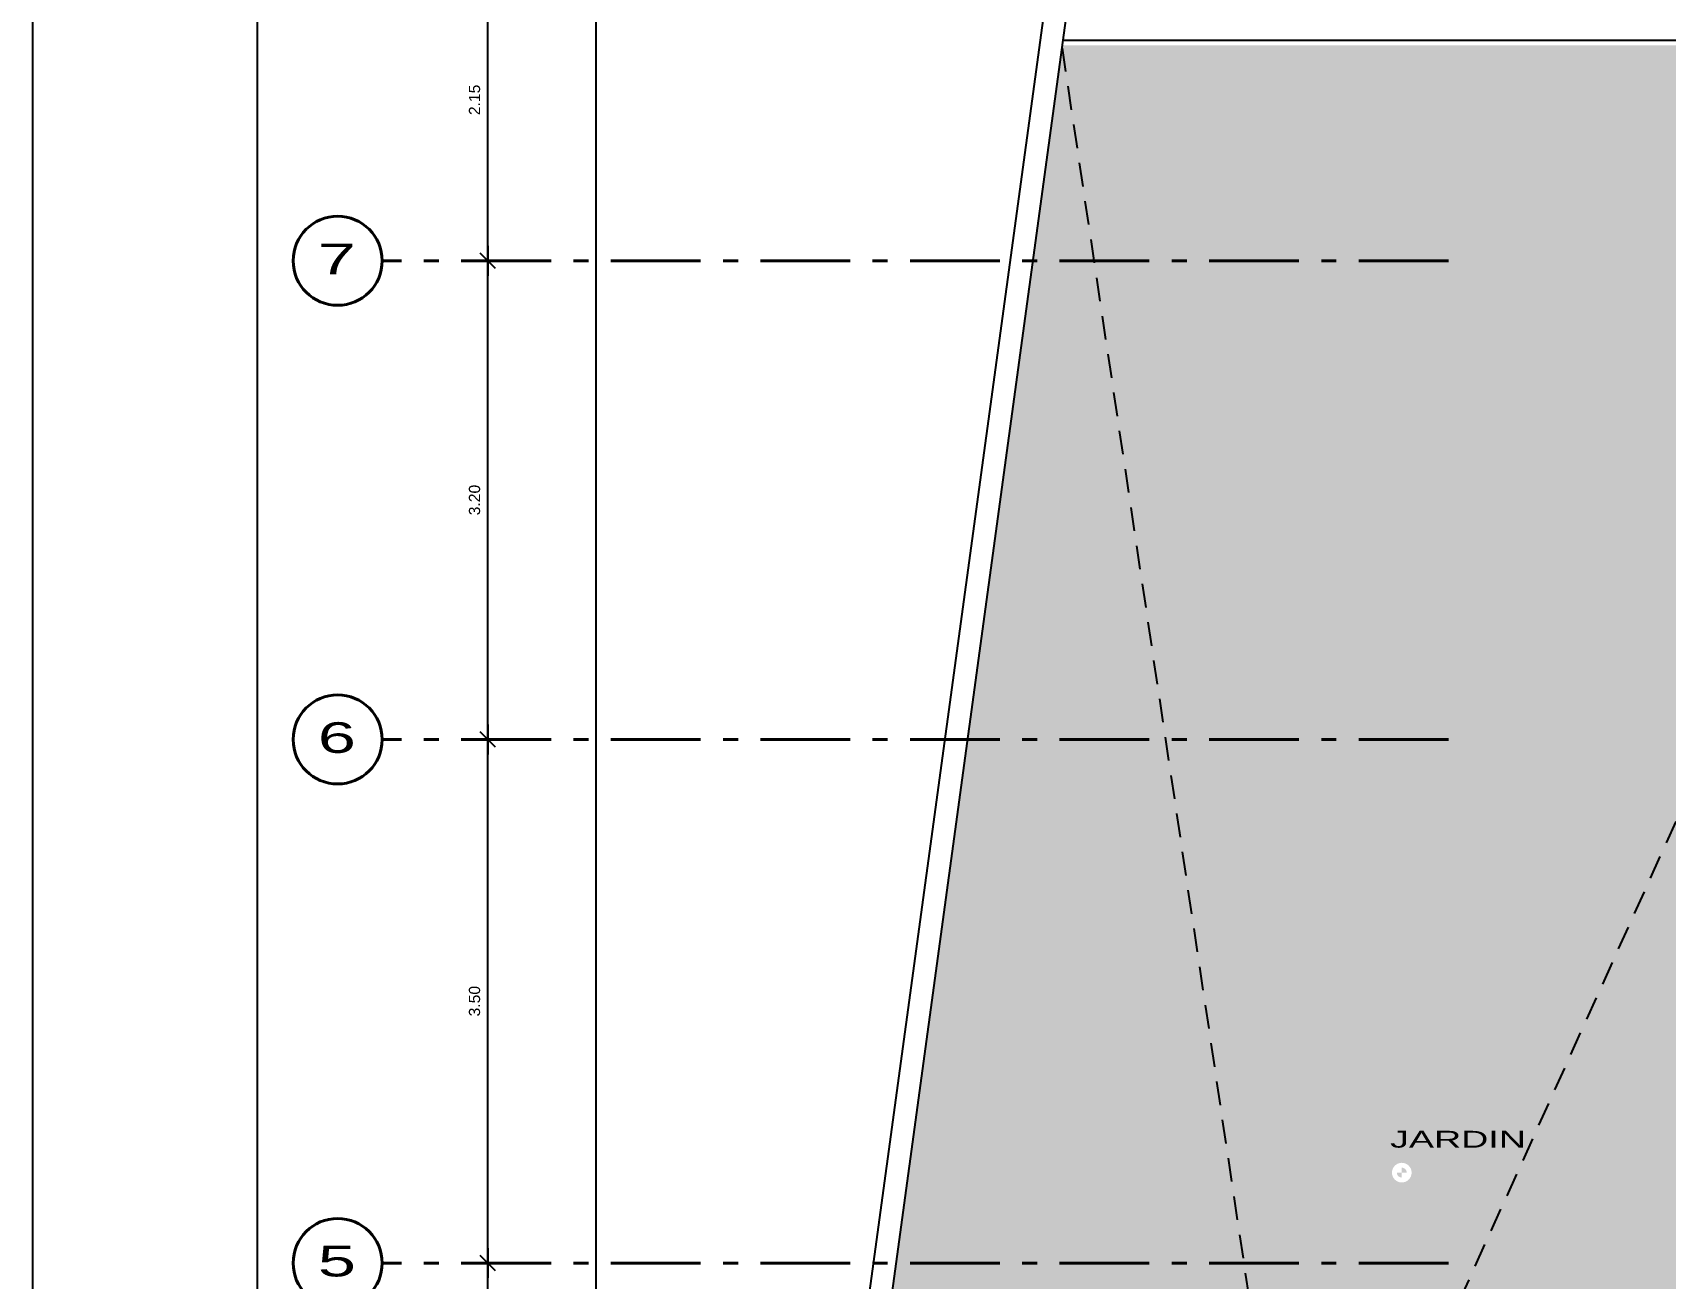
# Model space of a CAD drawing. Header units: millimetres. Extents: x 791 to 2661, y 209 to 602.
# Drawn here: x 1152.32 to 1163.23, y 485.25 to 493.58 of the extents above; entities that cross this region are included whole.
import ezdxf
from ezdxf.enums import TextEntityAlignment as Align

# ---------------------------------------------------------------- set-up
doc = ezdxf.new("R2010")
doc.units = ezdxf.units.MM
doc.header["$LTSCALE"] = 0.1
doc.header["$PDMODE"] = 3
for name, pattern in [('ACAD_ISO10W100', [18, 12, -3, 0, -3]), ('DASHDOT', [1, 0.5, -0.25, 0, -0.25]), ('HIDDEN', [9.525, 6.35, -3.175])]:
    doc.linetypes.add(name, pattern=pattern)
for name, color, linetype in [('01', 1, 'Continuous'), ('01-COTAS EJE', 1, 'Continuous'), ('06', 1, 'Continuous'), ('1TEXTO-05', 5, 'Continuous'), ('PLANTAS', 85, 'Continuous'), ('Proyecciones', 9, 'HIDDEN')]:
    doc.layers.add(name, color=color, linetype=linetype)
doc.layers.add('EJES', color=1, linetype='DASHDOT', lineweight=40)
doc.styles.add('ROMANS', font='', dxfattribs={"oblique": 1, "height": 0.075})
doc.styles.get('ROMANS').set_extended_font_data('Arial')
doc.dimstyles.new('COTAS 50', dxfattribs={"dimscale": 2, "dimtxt": 1.5, "dimasz": 0.02, "dimexe": 0.05, "dimexo": 0.05, "dimgap": 0.025, "dimtad": 3, "dimzin": 4, "dimdsep": 46, "dimtxsty": 'ROMANS', "dimblk": 'LLL', "dimcen": 0, "dimdle": 0.18, "dimclrd": 256, "dimclre": 1, "dimclrt": 3, "dimadec": 0, "dimazin": 0, "dimtfac": 1, "dimtix": 1, "dimtofl": 0, "dimtmove": 1, "dimatfit": 3, "dimldrblk": 'OPEN90', "dimfxl": 0.18, "dimtolj": 1, "dimtzin": 0, "dimarcsym": 0})

# ---------------------------------------------------------------- blocks, each defined once
blk = doc.blocks.new('LLL')
for p, q in [((2.5, 0), (-2.5, 0)), ((0, 2.5), (0, -2.5))]:
    blk.add_line(p, q)
at = {"color": 3}
blk.add_line((-1.25, -1.25), (1.25, 1.25), dxfattribs=at)
at = {"layer": 'Defpoints', "color": 0, "linetype": 'ByBlock'}
blk.add_point((0, 0), dxfattribs=at)
blk.add_point((0, 0), dxfattribs=at)
blk = doc.blocks.new('*D239')
at = {"layer": '01-COTAS EJE', "color": 1, "lineweight": -2, "ltscale": 0.15, "transparency": 16777216}
for p, q in [((1155.508, 485.354), (1155.258, 485.354)), ((1155.608, 484.004), (1155.258, 484.004))]:
    blk.add_line(p, q, dxfattribs=at)
at = {"layer": '01-COTAS EJE', "lineweight": -2, "ltscale": 0.15, "transparency": 16777216}
blk.add_line((1155.358, 484.044), (1155.358, 485.314), dxfattribs=at)
at = {"layer": 'Defpoints', "color": 0, "ltscale": 0.15, "transparency": 16777216}
for p in [(1155.358, 485.354), (1155.608, 485.354), (1155.708, 484.004)]:
    blk.add_point(p, dxfattribs=at)
at = {"layer": '01-COTAS EJE', "lineweight": -2, "ltscale": 0.15, "transparency": 16777216, "xscale": 0.04, "yscale": 0.04, "zscale": 0.04}
for p, rotation in [((1155.358, 485.354), 90), ((1155.358, 484.004), 270)]:
    blk.add_blockref('LLL', p, dxfattribs=dict(at, rotation=rotation))
at = {"layer": '01-COTAS EJE', "color": 3, "ltscale": 0.15, "transparency": 16777216, "insert": (1155.27, 484.679), "char_height": 0.075, "attachment_point": 5, "rotation": 90, "style": 'ROMANS'}
blk.add_mtext('\\A1;1.35', dxfattribs=at)
blk = doc.blocks.new('_OPEN90')
at = {"color": 0, "linetype": 'ByBlock', "ltscale": 0.7}
for p, q in [((0, 0), (-1, 0)), ((-0.5, 0.5), (0, 0)), ((0, 0), (-0.5, -0.5))]:
    blk.add_line(p, q, dxfattribs=at)
blk = doc.blocks.new('*D240')
at = {"layer": '01-COTAS EJE', "color": 1, "lineweight": -2, "ltscale": 0.15, "transparency": 16777216}
for p, q in [((1155.283, 488.854), (1155.258, 488.854)), ((1155.508, 485.354), (1155.258, 485.354))]:
    blk.add_line(p, q, dxfattribs=at)
at = {"layer": '01-COTAS EJE', "lineweight": -2, "ltscale": 0.15, "transparency": 16777216}
blk.add_line((1155.358, 485.394), (1155.358, 488.814), dxfattribs=at)
at = {"layer": 'Defpoints', "color": 0, "ltscale": 0.15, "transparency": 16777216}
for p in [(1155.358, 488.854), (1155.383, 488.854), (1155.608, 485.354)]:
    blk.add_point(p, dxfattribs=at)
at = {"layer": '01-COTAS EJE', "lineweight": -2, "ltscale": 0.15, "transparency": 16777216, "xscale": 0.04, "yscale": 0.04, "zscale": 0.04}
for p, rotation in [((1155.358, 488.854), 90), ((1155.358, 485.354), 270)]:
    blk.add_blockref('LLL', p, dxfattribs=dict(at, rotation=rotation))
at = {"layer": '01-COTAS EJE', "color": 3, "ltscale": 0.15, "transparency": 16777216, "insert": (1155.27, 487.104), "char_height": 0.075, "attachment_point": 5, "rotation": 90, "style": 'ROMANS'}
blk.add_mtext('\\A1;3.50', dxfattribs=at)
blk = doc.blocks.new('*D241')
at = {"layer": '01-COTAS EJE', "lineweight": -2, "ltscale": 0.15, "transparency": 16777216}
blk.add_line((1155.358, 488.894), (1155.358, 492.014), dxfattribs=at)
at = {"layer": '01-COTAS EJE', "color": 1, "lineweight": -2, "ltscale": 0.15, "transparency": 16777216}
blk.add_line((1155.283, 488.854), (1155.258, 488.854), dxfattribs=at)
at = {"layer": 'Defpoints', "color": 0, "ltscale": 0.15, "transparency": 16777216}
for p in [(1155.358, 492.054), (1155.358, 492.054), (1155.383, 488.854)]:
    blk.add_point(p, dxfattribs=at)
at = {"layer": '01-COTAS EJE', "lineweight": -2, "ltscale": 0.15, "transparency": 16777216, "xscale": 0.04, "yscale": 0.04, "zscale": 0.04}
for p, rotation in [((1155.358, 492.054), 90), ((1155.358, 488.854), 270)]:
    blk.add_blockref('LLL', p, dxfattribs=dict(at, rotation=rotation))
at = {"layer": '01-COTAS EJE', "color": 3, "ltscale": 0.15, "transparency": 16777216, "insert": (1155.27, 490.454), "char_height": 0.075, "attachment_point": 5, "rotation": 90, "style": 'ROMANS'}
blk.add_mtext('\\A1;3.20', dxfattribs=at)
blk = doc.blocks.new('*D242')
at = {"layer": '01-COTAS EJE', "color": 1, "lineweight": -2, "ltscale": 0.15, "transparency": 16777216}
blk.add_line((1155.358, 494.204), (1155.258, 494.204), dxfattribs=at)
at = {"layer": '01-COTAS EJE', "lineweight": -2, "ltscale": 0.15, "transparency": 16777216}
blk.add_line((1155.358, 492.094), (1155.358, 494.164), dxfattribs=at)
at = {"layer": 'Defpoints', "color": 0, "ltscale": 0.15, "transparency": 16777216}
for p in [(1155.358, 494.204), (1155.458, 494.204), (1155.358, 492.054)]:
    blk.add_point(p, dxfattribs=at)
at = {"layer": '01-COTAS EJE', "lineweight": -2, "ltscale": 0.15, "transparency": 16777216, "xscale": 0.04, "yscale": 0.04, "zscale": 0.04}
for p, rotation in [((1155.358, 494.204), 90), ((1155.358, 492.054), 270)]:
    blk.add_blockref('LLL', p, dxfattribs=dict(at, rotation=rotation))
at = {"layer": '01-COTAS EJE', "color": 3, "ltscale": 0.15, "transparency": 16777216, "insert": (1155.27, 493.129), "char_height": 0.075, "attachment_point": 5, "rotation": 90, "style": 'ROMANS'}
blk.add_mtext('\\A1;2.15', dxfattribs=at)
blk = doc.blocks.new('*D285')
at = {"layer": '01-COTAS EJE', "color": 1, "lineweight": -2, "ltscale": 0.15, "transparency": 16777216}
for p, q in [((1156.197, 494.104), (1155.982, 494.104)), ((1156.311, 473.058), (1155.982, 473.058))]:
    blk.add_line(p, q, dxfattribs=at)
at = {"layer": '01-COTAS EJE', "lineweight": -2, "ltscale": 0.15, "transparency": 16777216}
blk.add_line((1156.082, 473.098), (1156.082, 494.064), dxfattribs=at)
at = {"layer": 'Defpoints', "color": 0, "ltscale": 0.15, "transparency": 16777216}
for p in [(1156.082, 494.104), (1156.297, 494.104), (1156.411, 473.058)]:
    blk.add_point(p, dxfattribs=at)
at = {"layer": '01-COTAS EJE', "lineweight": -2, "ltscale": 0.15, "transparency": 16777216, "xscale": 0.04, "yscale": 0.04, "zscale": 0.04}
for p, rotation in [((1156.082, 494.104), 90), ((1156.082, 473.058), 270)]:
    blk.add_blockref('LLL', p, dxfattribs=dict(at, rotation=rotation))
at = {"layer": '01-COTAS EJE', "color": 3, "ltscale": 0.15, "transparency": 16777216, "insert": (1155.994, 483.581), "char_height": 0.075, "attachment_point": 5, "rotation": 90, "style": 'ROMANS'}
blk.add_mtext('\\A1;21.05', dxfattribs=at)

msp = doc.modelspace()

# ---------------------------------------------------------------- hatches: boundary and pattern name
at = {"layer": 'PLANTAS'}
h = msp.add_hatch(dxfattribs=at)
h.set_pattern_fill('AR-SAND', color=256, scale=0.005, angle=90, style=0)
h.set_pattern_definition([(127.5, (1405.35437, 527.95679), (-0.24470662, -0.00800016), [0, -0.19304, 0, -0.2159, 0, -0.206375]), (97.5, (1405.35437, 527.9568), (-0.35841255, 0.22476164), [0, -0.10414, 0, -0.17399, 0, -0.066675]), (57.5, (1405.35437, 527.80058), (-0.0007186, 0.39549619), [0, -0.0635, 0, -0.2286, 0, -0.29845]), (47.5, (1405.35437, 527.80058), (-0.11146466, 0.38177823), [0, -0.03175, 0, -0.14986, 0, -0.17145])])
h.paths.add_polyline_path([(1165.6464, 493.4941), (1159.1977, 493.4941), (1160.8007, 482.7721)])
h.paths.add_polyline_path([(1161.5351, 485.9583, -1), (1161.4036, 485.9583, -1)], flags=16)
h.paths.add_polyline_path([(1161.4694, 485.9912, -0.4142136), (1161.5022, 485.9583), (1161.4694, 485.9583), (1161.4694, 485.9254, -0.4142136), (1161.4365, 485.9583), (1161.4694, 485.9583)], flags=0)
h.paths.add_polyline_path([(1167.1464, 488.2441), (1165.6464, 488.2441), (1165.6464, 493.4941), (1160.8007, 482.7721), (1162.2464, 473.1027), (1162.2464, 484.7141), (1167.1464, 484.7141)])
h.paths.add_polyline_path([(1159.1977, 493.4941), (1156.4106, 473.0579), (1160.8007, 482.7721)])
h.paths.add_polyline_path([(1160.8007, 482.7721), (1156.4106, 473.0579), (1162.2464, 473.1027)])
h.paths.add_polyline_path([(1161.494, 493.6335), (1162.954, 493.6335), (1162.954, 493.5414), (1161.494, 493.5414)], flags=9)
h.paths.add_polyline_path([(1161.5172, 485.9836), (1162.1199, 485.9836), (1162.1199, 486.0766), (1161.5172, 486.0766)], flags=24)
h.paths.add_polyline_path([(1161.3626, 486.0948), (1162.3279, 486.0948), (1162.3279, 486.2664), (1161.3626, 486.2664)], flags=24)
h.paths.add_polyline_path([(1163.957, 484.9983), (1165.4171, 484.9983), (1165.4171, 484.9062), (1163.957, 484.9062)], flags=24)
h.paths.add_polyline_path([(1166.8792, 486.0421), (1166.8792, 487.5021), (1166.9713, 487.5021), (1166.9713, 486.0421)], flags=24)
h.paths.add_polyline_path([(1161.9669, 477.8314), (1161.9669, 479.2914), (1162.059, 479.2914), (1162.059, 477.8314)], flags=24)

# ---------------------------------------------------------------- linework, layer by layer
msp.add_lwpolyline([(1212.3155, 462.604), (1212.3155, 508.304), (1152.3155, 508.304), (1152.3155, 462.604)], close=True)
at = {"layer": '01'}
msp.add_line((1159.2025, 493.5291), (1165.6814, 493.5291), dxfattribs=at)
at = {"layer": '06'}
for p, q in [((1159.1295, 494.1041), (1156.2385, 472.9066)), ((1159.2809, 494.1041), (1156.4106, 473.0579))]:
    msp.add_line(p, q, dxfattribs=at)
at = {"layer": '06', "color": 6}
msp.add_lwpolyline([(1210.8155, 464.104), (1210.8155, 506.804), (1153.8155, 506.804), (1153.8155, 464.104)], close=True, dxfattribs=at)
at = {"layer": 'EJES', "linetype": 'ACAD_ISO10W100', "ltscale": 0.5}
for p, q in [((1161.7814, 492.0541), (1154.6523, 492.0541)), ((1161.7814, 488.8541), (1154.6523, 488.8541)), ((1161.7814, 485.3541), (1154.6523, 485.3541))]:
    msp.add_line(p, q, dxfattribs=at)
at = {"layer": 'EJES', "color": 2, "linetype": 'Continuous'}
for centre in [(1154.3547, 492.0541), (1154.3547, 488.8541), (1154.3547, 485.3541)]:
    msp.add_circle(centre, 0.2976, dxfattribs=at)
at = {"layer": 'Proyecciones', "ltscale": 0.25}
for p, q in [((1165.6464, 493.4941), (1156.4106, 473.0579)), ((1162.2464, 473.1027), (1159.1977, 493.4941))]:
    msp.add_line(p, q, dxfattribs=at)

# ---------------------------------------------------------------- texts
at = {"layer": '1TEXTO-05', "style": 'ROMANS', "width": 1.6}
msp.add_text('JARDIN', height=0.1125, dxfattribs=at).set_placement((1161.8453, 486.1253), align=Align.CENTER)
at = {"layer": 'EJES', "color": 3, "style": 'ROMANS', "width": 1.6}
for s, p in [('7', (1154.3496, 491.9644)), ('6', (1154.3496, 488.7644)), ('5', (1154.3496, 485.2644))]:
    msp.add_text(s, height=0.2046, dxfattribs=at).set_placement(p, align=Align.CENTER)

# ---------------------------------------------------------------- dimensions: what is measured, and where the dimension line sits
at = {"layer": '01-COTAS EJE', "ltscale": 0.15}
for base, p1, p2, picture, middle in [((1155.3583, 494.2041), (1155.3583, 492.0541), (1155.4583, 494.2041), '*D242', (1155.27, 493.1291)), ((1156.0818, 494.1041), (1156.4106, 473.0579), (1156.297, 494.1041), '*D285', (1155.9935, 483.581)), ((1155.3583, 492.0541), (1155.3833, 488.8541), (1155.3583, 492.0541), '*D241', (1155.27, 490.4541)), ((1155.3583, 488.8541), (1155.6084, 485.3541), (1155.3833, 488.8541), '*D240', (1155.27, 487.1041)), ((1155.3583, 485.3541), (1155.7084, 484.0041), (1155.6084, 485.3541), '*D239', (1155.27, 484.6791))]:
    dim = msp.add_linear_dim(base=base, p1=p1, p2=p2, angle=90, dimstyle='COTAS 50', dxfattribs=at)
    dim.commit()
    dim.dimension.update_dxf_attribs({"geometry": picture, "text_midpoint": middle})

doc.saveas('drawing.dxf')
